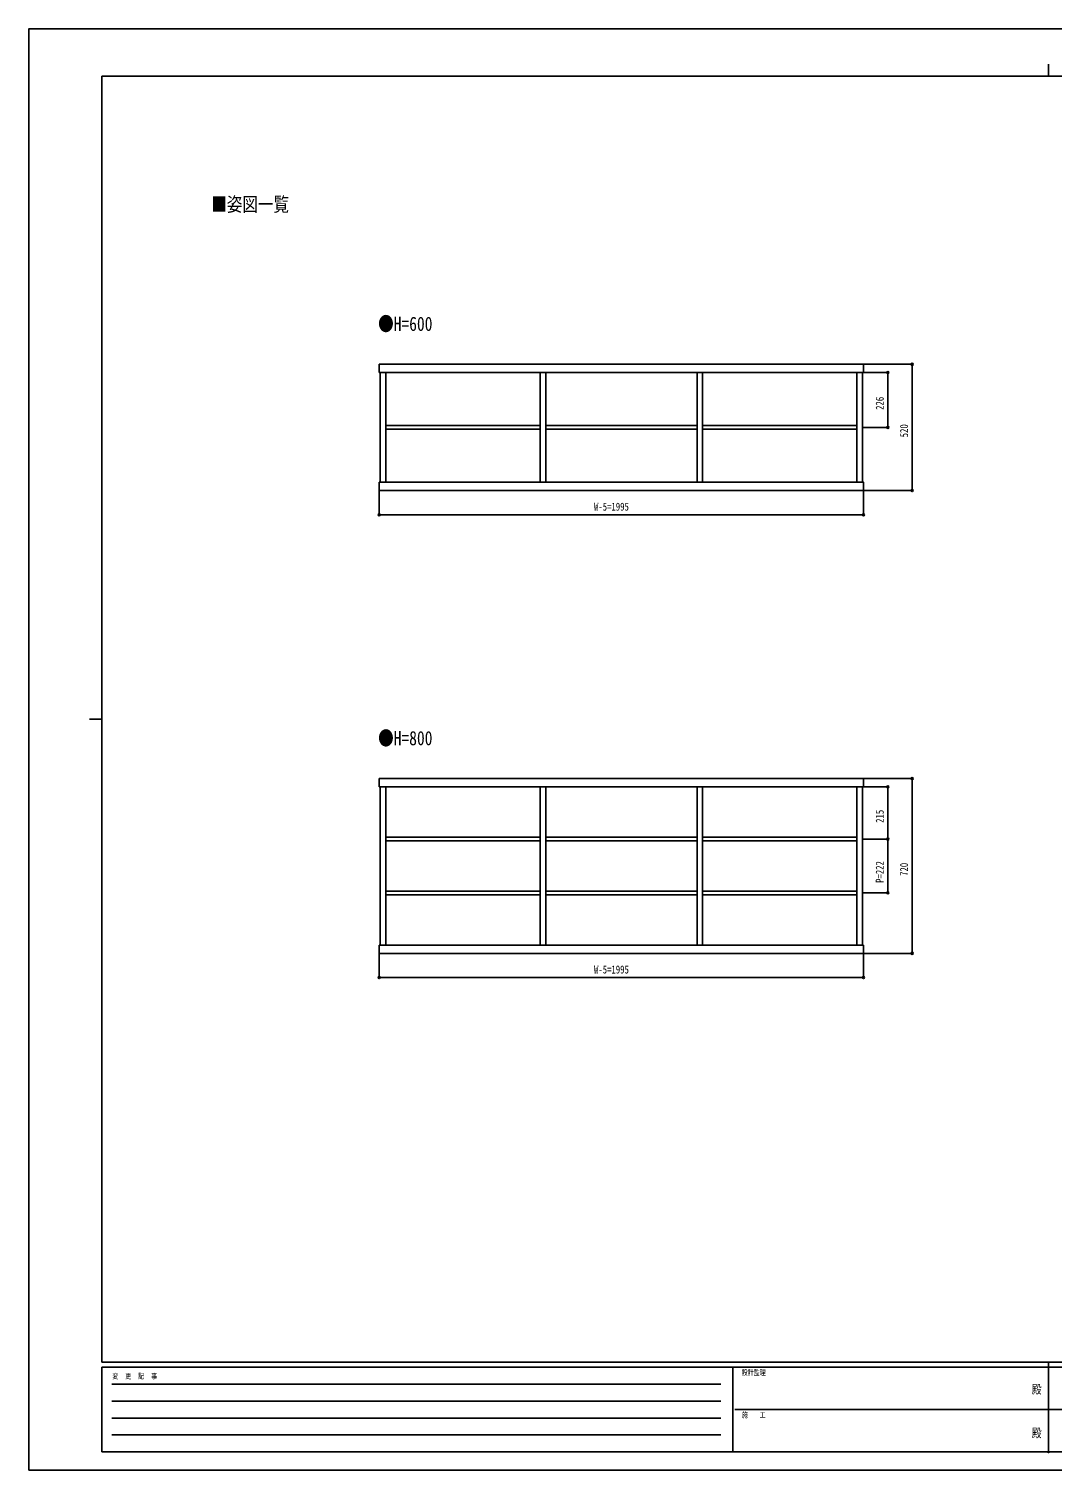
# Model space of a CAD drawing. Units: millimetres, scale not verified. Extents: x -4205 to 4205, y -2970 to 2970.
# Drawn here: x -4205 to 10, y -2970 to 2970 of the extents above; entities that cross this region are included whole.
import ezdxf
from ezdxf.enums import TextEntityAlignment as Align

# ---------------------------------------------------------------- set-up
doc = ezdxf.new("R2010")
doc.units = ezdxf.units.MM
doc.header["$LTSCALE"] = 10
doc.header["$PDMODE"] = 32
doc.header["$PDSIZE"] = 5
for name, color, linetype in [('0-1_USER1', 3, 'Continuous'), ('0-2_YKK_A1', 4, 'Continuous'), ('0-3_YKK_D', 6, 'Continuous'), ('0-4_YKK_ZWAK', 7, 'Continuous')]:
    doc.layers.add(name, color=color, linetype=linetype)
doc.styles.add('ＭＳ ゴシック', font='')
doc.styles.get('ＭＳ ゴシック').set_extended_font_data('MS Gothic')

msp = doc.modelspace()

# ---------------------------------------------------------------- linework, layer by layer
at = {"layer": '0-2_YKK_A1'}
for p, q in [((-2757.85, 1553.44), (-2757.85, 1101.44)), ((-2734.85, 1553.44), (-2734.85, 1101.44)), ((-2098.85, 1553.44), (-2098.85, 1101.44)), ((-2075.85, 1553.44), (-2075.85, 1101.44)), ((-1452.85, 1553.44), (-1452.85, 1101.44)), ((-1429.85, 1553.44), (-1429.85, 1101.44)), ((-793.85, 1553.44), (-793.85, 1101.44)), ((-770.85, 1553.44), (-770.85, 1101.44)), ((-766.85, -120.05), (-2761.85, -120.05)), ((-2761.85, -154.05), (-2761.85, -120.05)), ((-2761.85, -154.05), (-766.85, -154.05)), ((-2757.85, -154.05), (-2757.85, -806.05)), ((-2734.85, -154.05), (-2734.85, -806.05)), ((-2098.85, -154.05), (-2098.85, -806.05)), ((-2075.85, -154.05), (-2075.85, -806.05)), ((-1452.85, -154.05), (-1452.85, -806.05)), ((-1429.85, -154.05), (-1429.85, -806.05)), ((-793.85, -154.05), (-793.85, -806.05)), ((-770.85, -154.05), (-770.85, -806.05)), ((-766.85, -120.05), (-766.85, -154.05)), ((-2734.85, -361.55), (-2098.85, -361.55)), ((-2734.85, -376.55), (-2098.85, -376.55)), ((-2075.85, -361.55), (-1452.85, -361.55)), ((-2075.85, -376.55), (-1452.85, -376.55)), ((-1429.85, -361.55), (-793.85, -361.55)), ((-1429.85, -376.55), (-793.85, -376.55)), ((-2734.85, -583.55), (-2098.85, -583.55)), ((-2075.85, -583.55), (-1452.85, -583.55)), ((-1429.85, -583.55), (-793.85, -583.55)), ((-2734.85, -598.55), (-2098.85, -598.55)), ((-2075.85, -598.55), (-1452.85, -598.55)), ((-1429.85, -598.55), (-793.85, -598.55)), ((-766.85, -806.05), (-2761.85, -806.05)), ((-2761.85, -840.05), (-2761.85, -806.05)), ((-766.85, -806.05), (-766.85, -840.05)), ((-2761.85, -840.05), (-766.85, -840.05))]:
    msp.add_line(p, q, dxfattribs=at)
for points in [[(-2761.85, 1553.44), (-766.85, 1553.44), (-766.85, 1587.44), (-2761.85, 1587.44)], [(-2734.85, 1334.94), (-2098.85, 1334.94), (-2098.85, 1319.94), (-2734.85, 1319.94)], [(-2075.85, 1334.94), (-1452.85, 1334.94), (-1452.85, 1319.94), (-2075.85, 1319.94)], [(-1429.85, 1334.94), (-793.85, 1334.94), (-793.85, 1319.94), (-1429.85, 1319.94)], [(-2761.85, 1067.44), (-766.85, 1067.44), (-766.85, 1101.44), (-2761.85, 1101.44)]]:
    msp.add_lwpolyline(points, close=True, dxfattribs=at)
at = {"layer": '0-3_YKK_D'}
for p, q in [((-765.85, 1587.44), (-565.85, 1587.44)), ((-765.85, 1553.44), (-665.85, 1553.44)), ((-666.85, 1553.44), (-666.85, 1327.44)), ((-566.85, 1587.44), (-566.85, 1067.44)), ((-769.85, 1327.44), (-665.85, 1327.44)), ((-2761.85, 1066.44), (-2761.85, 966.44)), ((-766.85, 1066.44), (-766.85, 966.44)), ((-765.85, 1067.44), (-565.85, 1067.44)), ((-2761.85, 967.44), (-766.85, 967.44)), ((-765.85, -120.05), (-565.85, -120.05)), ((-765.85, -154.05), (-665.85, -154.05)), ((-666.85, -369.05), (-666.85, -154.05)), ((-566.85, -120.05), (-566.85, -840.05)), ((-769.85, -369.05), (-665.85, -369.05)), ((-769.85, -369.05), (-665.85, -369.05)), ((-666.85, -369.05), (-666.85, -591.05)), ((-769.85, -591.05), (-665.85, -591.05)), ((-2761.85, -841.05), (-2761.85, -941.05)), ((-766.85, -841.05), (-766.85, -941.05)), ((-765.85, -840.05), (-565.85, -840.05)), ((-2761.85, -940.05), (-766.85, -940.05))]:
    msp.add_line(p, q, dxfattribs=at)
for centre in [(-666.85, 1553.44), (-566.85, 1587.44), (-666.85, 1327.44), (-566.85, 1067.44), (-2761.85, 967.44), (-766.85, 967.44), (-566.85, -120.05), (-666.85, -154.05), (-666.85, -369.05), (-666.85, -369.05), (-666.85, -591.05), (-566.85, -840.05), (-2761.85, -940.05), (-766.85, -940.05)]:
    msp.add_circle(centre, 4.25, dxfattribs=at)
at = {"layer": '0-4_YKK_ZWAK'}
for p, q in [((-4.98, 2825), (-4.98, 2775)), ((3895.02, 2775), (-3904.98, 2775)), ((-3904.98, -2525), (-3904.98, 2775)), ((-3954.98, 125), (-3904.98, 125)), ((3895.02, -2525), (-3904.98, -2525)), ((-1304.98, -2545), (-3904.98, -2545)), ((-3904.98, -2895), (-3904.98, -2545)), ((-1304.98, -2545), (-1304.98, -2895)), ((-4.98, -2545), (-1304.98, -2545)), ((-4.98, -2525), (-4.98, -2895)), ((1295.02, -2545), (-4.98, -2545)), ((-3862.48, -2615), (-1354.98, -2615)), ((-3862.48, -2685), (-1354.98, -2685)), ((-1297.48, -2720), (-4.98, -2720)), ((-4.98, -2720), (1295.02, -2720)), ((-3862.48, -2755), (-1354.98, -2755)), ((-3862.48, -2825), (-1354.98, -2825)), ((-3904.98, -2895), (-1304.98, -2895)), ((-1304.98, -2895), (-4.98, -2895)), ((-4.98, -2895), (1295.02, -2895))]:
    msp.add_line(p, q, dxfattribs=at)
msp.add_lwpolyline([(-4205, -2970), (4205, -2970), (4205, 2970), (-4205, 2970)], close=True, dxfattribs=at)
msp.add_point((-4.98, -2895), dxfattribs=at)

# ---------------------------------------------------------------- texts
at = {"layer": '0-1_USER1', "style": 'ＭＳ ゴシック', "width": 0.8}
for s, p in [('■姿図一覧', (-3453.53, 2200)), ('●H=600', (-2766.12, 1707.44)), ('●H=800', (-2766.12, -0.05))]:
    msp.add_text(s, height=58.65, dxfattribs=at).set_placement(p, align=Align.BOTTOM_LEFT)
at = {"layer": '0-3_YKK_D', "style": 'ＭＳ ゴシック', "width": 0.8}
for s, p in [('226', (-673.85, 1399.64)), ('520', (-573.85, 1286.64)), ('215', (-673.85, -302.35)), ('P=222', (-673.85, -549.65)), ('720', (-573.85, -520.85))]:
    msp.add_text(s, height=32.99, rotation=90, dxfattribs=at).set_placement(p, align=Align.BOTTOM_LEFT)
for p in [(-1877.15, 974.44), (-1877.15, -933.05)]:
    msp.add_text('W-5=1995', height=32.99, dxfattribs=at).set_placement(p, align=Align.BOTTOM_LEFT)
at = {"layer": '0-4_YKK_ZWAK', "style": 'ＭＳ ゴシック', "width": 0.8}
for s, height, p in [('設計監理', 21.99, (-1268.31, -2585)), ('変  更  記  事', 21.99, (-3861.31, -2600)), ('殿', 36.66, (-73.67, -2665.83)), ('施\u3000\u3000工', 21.99, (-1268.31, -2760)), ('殿', 36.66, (-73.67, -2845.83))]:
    msp.add_text(s, height=height, dxfattribs=at).set_placement(p, align=Align.BOTTOM_LEFT)

doc.saveas('drawing.dxf')
